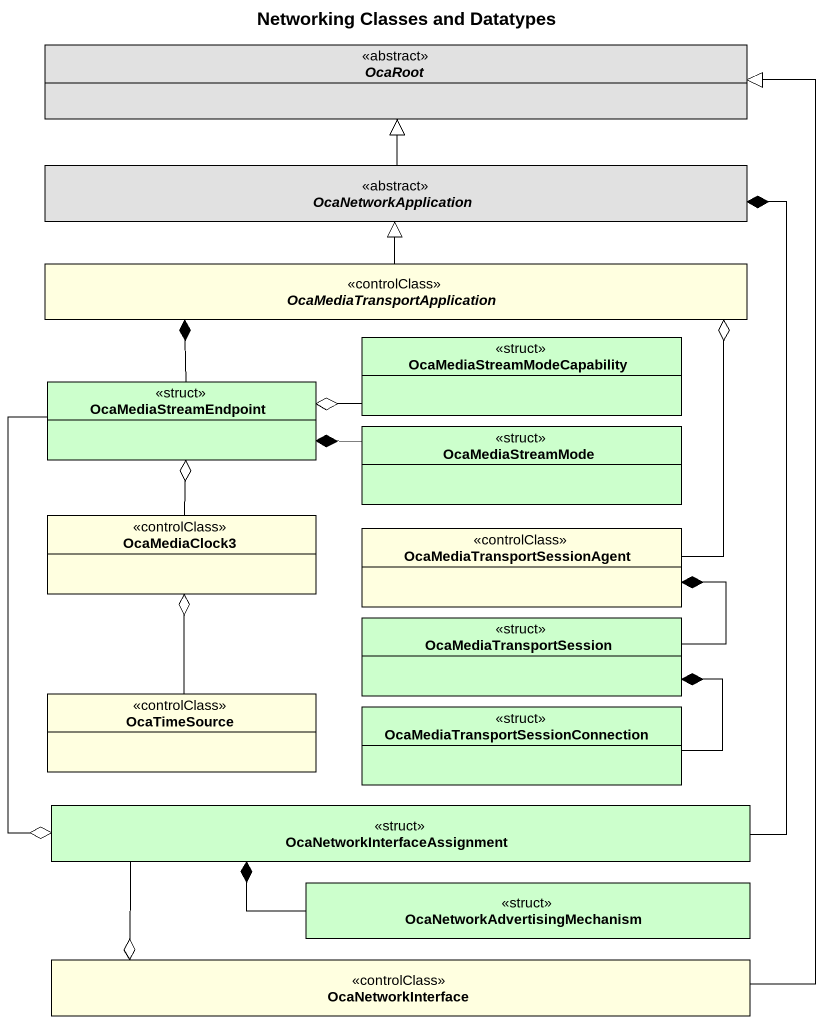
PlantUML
@startuml
title Networking Classes and Datatypes
hide circle
hide empty members
abstract class OcaRoot <<abstract>> #E1E1E1
abstract class OcaNetworkApplication <<abstract>> #E1E1E1
abstract class OcaMediaTransportApplication <<controlClass>> #FFFFE0
class OcaMediaStreamModeCapability <<struct>> #CCFFCC
class OcaMediaStreamEndpoint <<struct>> #CCFFCC
class OcaMediaStreamMode <<struct>> #CCFFCC
class OcaMediaClock3 <<controlClass>> #FFFFE0
class "OcaMediaTransportSessionAgent" as OcaMediaTransportSessionAgen <<controlClass>> #FFFFE0
class OcaMediaTransportSession <<struct>> #CCFFCC
class OcaTimeSource <<controlClass>> #FFFFE0
class "OcaMediaTransportSessionConnection" as OcaMediaTransportSessionConn <<struct>> #CCFFCC
class "OcaNetworkInterfaceAssignment" as OcaNetworkInterfaceAssignmen <<struct>> #CCFFCC
class "OcaNetworkAdvertisingMechanism" as OcaNetworkAdvertisingMechani <<struct>> #CCFFCC
class OcaNetworkInterface <<controlClass>> #FFFFE0
OcaNetworkApplication -up-|> OcaRoot
OcaMediaTransportApplication -up-|> OcaNetworkApplication
OcaMediaStreamModeCapability -left-o OcaMediaStreamEndpoint
OcaMediaStreamEndpoint -up-* OcaMediaTransportApplication
OcaMediaStreamEndpoint --o OcaNetworkInterfaceAssignmen
OcaMediaStreamMode -left-* OcaMediaStreamEndpoint
OcaMediaClock3 -up-o OcaMediaStreamEndpoint
OcaMediaTransportSessionAgen -up-o OcaMediaTransportApplication
OcaMediaTransportSession -up-* OcaMediaTransportSessionAgen
OcaTimeSource -up-o OcaMediaClock3
OcaMediaTransportSessionConn -up-* OcaMediaTransportSession
OcaNetworkInterfaceAssignmen -up-* OcaNetworkApplication
OcaNetworkInterfaceAssignmen --o OcaNetworkInterface
OcaNetworkAdvertisingMechani -up-* OcaNetworkInterfaceAssignmen
OcaNetworkInterface -up-|> OcaRoot
@enduml
